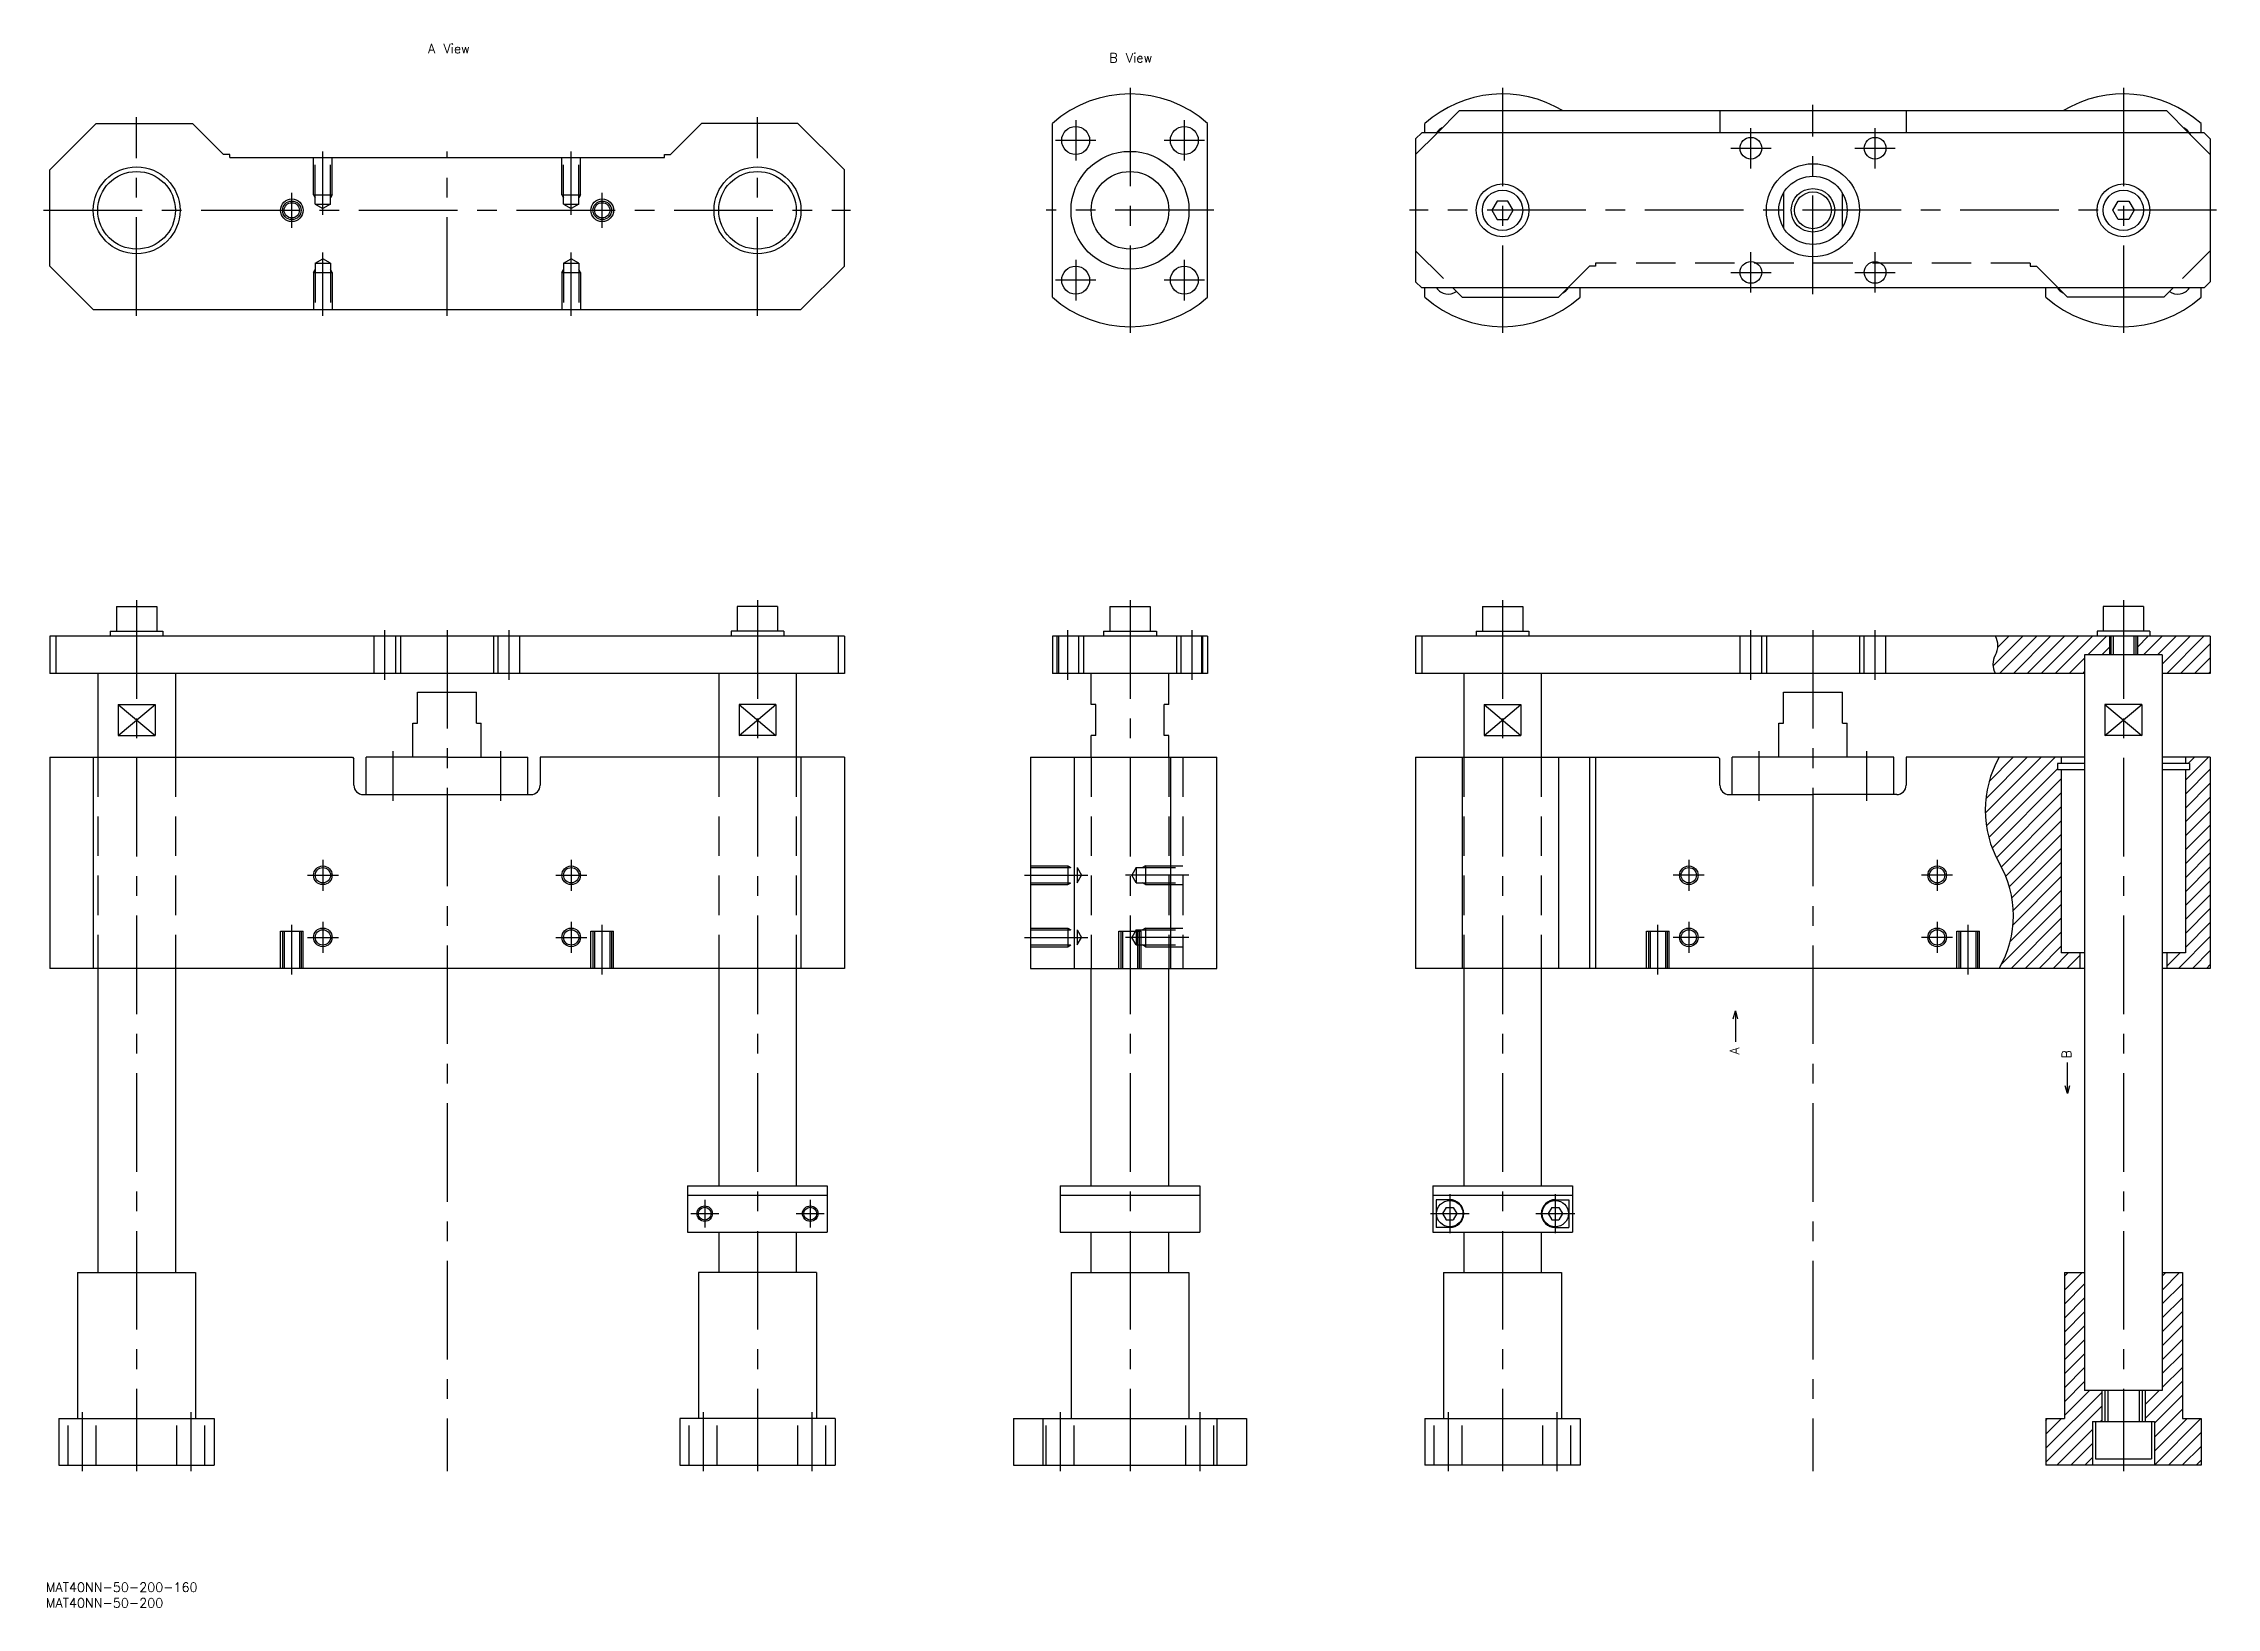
# Model space of a CAD drawing. Extents: x -350 to 350, y -450 to 54.
import ezdxf

# ---------------------------------------------------------------- set-up
doc = ezdxf.new("R2010")
doc.units = 0
doc.linetypes.add('CENTER', pattern=[50.8, 31.75, -6.35, 6.35, -6.35])
doc.linetypes.add('DASHED', pattern=[19.05, 12.7, -6.35])
doc.layers.get('0').update_dxf_attribs({"linetype": 'CONTINUOUS'})
doc.layers.add('CENTER', color=1, linetype='CENTER')
doc.styles.get("Standard").update_dxf_attribs({"font": 'txt.shx', "height": 3, "bigfont": 'bigfont.shx'})

# ---------------------------------------------------------------- blocks, each defined once
blk = doc.blocks.new('*U3')
at = {"color": 7, "linetype": 'CONTINUOUS'}
blk.add_text('MAT40NN-50-200', height=3, dxfattribs=at).set_placement((-349.23, -450.12))
blk = doc.blocks.new('*U4')
at = {"color": 7, "linetype": 'CONTINUOUS'}
blk.add_text('MAT40NN-50-200-160', height=3, dxfattribs=at).set_placement((-349.23, -445.09))
blk = doc.blocks.new('*U5')
at = {"color": 137, "linetype": 'CONTINUOUS'}
blk.add_text('A View', height=3, dxfattribs=at).set_placement((-226.13, 50.61))
blk = doc.blocks.new('*U6')
at = {"color": 137, "linetype": 'CONTINUOUS'}
blk.add_text('B View', height=3, dxfattribs=at).set_placement((-6.69, 47.61))
blk = doc.blocks.new('_OPEN30')
at = {"color": 0, "linetype": 'BYBLOCK'}
for p, q in [((-1, 0.27), (0, 0)), ((0, 0), (-1, -0.27)), ((0, 0), (-1, 0))]:
    blk.add_line(p, q, dxfattribs=at)
blk = doc.blocks.new('*U7')
at = {"color": 137, "linetype": 'CONTINUOUS'}
blk.add_lwpolyline([(195, -260.41), (195, -267.91)], dxfattribs=at)
at = {"color": 137, "linetype": 'CONTINUOUS', "xscale": 2.5, "yscale": 2.5, "zscale": 2.5, "rotation": 90}
blk.add_blockref('_OPEN30', (195, -257.91), dxfattribs=at)
blk = doc.blocks.new('*U8')
at = {"color": 137, "linetype": 'CONTINUOUS'}
blk.add_lwpolyline([(301.96, -282.04), (301.96, -274.54)], dxfattribs=at)
at = {"color": 137, "linetype": 'CONTINUOUS', "xscale": 2.5, "yscale": 2.5, "zscale": 2.5, "rotation": 270}
blk.add_blockref('_OPEN30', (301.96, -284.54), dxfattribs=at)
blk = doc.blocks.new('*U9')
at = {"color": 137, "linetype": 'CONTINUOUS'}
blk.add_text('A', height=3, rotation=90, dxfattribs=at).set_placement((196.23, -271.98))
blk = doc.blocks.new('*U10')
at = {"color": 137, "linetype": 'CONTINUOUS'}
blk.add_text('B', height=3, rotation=90, dxfattribs=at).set_placement((303.19, -273.26))

msp = doc.modelspace()

# ---------------------------------------------------------------- linework, layer by layer
at = {"color": 7, "linetype": 'CONTINUOUS'}
for p, q in [((-333, 28), (-302, 28)), ((-292, 18), (-302, 28)), ((-148, 18), (-138, 28)), ((-107, 28), (-138, 28)), ((106, 32), (99, 25)), ((334, 32), (106, 32)), ((190, 32), (190, 25)), ((250, 32), (250, 25)), ((334, 32), (341, 25)), ((-348, 13), (-333, 28)), ((-92, 13), (-107, 28)), ((-25, -27.95), (-25, 27.95)), ((25, -27.95), (25, 27.95)), ((92, 23), (94, 25)), ((92, 23), (92, -23)), ((346, 25), (94, 25)), ((95, 25), (95, 27.95)), ((345, 25), (345, 27.95)), ((348, 23), (346, 25)), ((348, 23), (348, -23)), ((-290, 18), (-292, 18)), ((-290, 17), (-290, 18)), ((-290, 17), (-150, 17)), ((-150, 17), (-150, 18)), ((-150, 18), (-148, 18)), ((-348, -18), (-348, 13)), ((-92, -18), (-92, 13)), ((118.28, 2.97), (116.57, 0)), ((116.57, 0), (118.28, -2.97)), ((121.71, 2.97), (118.28, 2.97)), ((123.43, 0), (121.71, 2.97)), ((121.71, -2.97), (123.43, 0)), ((210.5, 5.55), (210.5, -5.55)), ((229.5, -5.55), (229.5, 5.55)), ((316.57, 0), (318.29, 2.97)), ((318.29, -2.97), (316.57, 0)), ((318.29, 2.97), (321.71, 2.97)), ((321.71, 2.97), (323.43, 0)), ((323.43, 0), (321.71, -2.97)), ((118.28, -2.97), (121.71, -2.97)), ((321.71, -2.97), (318.29, -2.97)), ((-334, -32), (-348, -18)), ((-106, -32), (-92, -18)), ((92, -23), (94, -25)), ((346, -25), (94, -25)), ((95, -27.95), (95, -25)), ((104, -25), (107, -28)), ((141, -25), (138, -28)), ((145, -27.95), (145, -25)), ((295, -27.95), (295, -25)), ((299, -25), (302, -28)), ((336, -25), (333, -28)), ((345, -27.95), (345, -25)), ((348, -23), (346, -25)), ((-334, -32), (-106, -32)), ((107, -28), (138, -28)), ((333, -28), (302, -28)), ((-326.5, -127.62), (-326.5, -135.62)), ((-326.5, -127.62), (-313.5, -127.62)), ((-313.5, -127.62), (-313.5, -135.62)), ((-126.5, -127.62), (-126.5, -135.62)), ((-113.5, -127.62), (-126.5, -127.62)), ((-113.5, -127.62), (-113.5, -135.62)), ((-6.5, -127.62), (6.5, -127.62)), ((-6.5, -127.62), (-6.5, -135.62)), ((6.5, -127.62), (6.5, -135.62)), ((113.5, -127.62), (113.5, -135.62)), ((113.5, -127.62), (126.5, -127.62)), ((126.5, -127.62), (126.5, -135.62)), ((313.5, -127.62), (313.5, -135.62)), ((326.5, -127.62), (313.5, -127.62)), ((326.5, -127.62), (326.5, -135.62)), ((-348, -137.22), (-348, -149.22)), ((-92, -137.22), (-348, -137.22)), ((-346, -137.22), (-346, -149.22)), ((-328.5, -135.62), (-311.5, -135.62)), ((-328.5, -135.62), (-328.5, -137.22)), ((-311.5, -135.62), (-311.5, -137.22)), ((-111.5, -135.62), (-128.5, -135.62)), ((-128.5, -135.62), (-128.5, -137.22)), ((-111.5, -135.62), (-111.5, -137.22)), ((-94, -137.22), (-94, -149.22)), ((-92, -137.22), (-92, -149.22)), ((25, -137.22), (-25, -137.22)), ((-25, -137.22), (-25, -149.22)), ((-23, -137.22), (-23, -149.22)), ((-8.5, -135.62), (8.5, -135.62)), ((-8.5, -135.62), (-8.5, -137.22)), ((8.5, -135.62), (8.5, -137.22)), ((23, -137.22), (23, -149.22)), ((25, -137.22), (25, -149.22)), ((348, -137.22), (92, -137.22)), ((92, -137.22), (92, -149.22)), ((94, -137.22), (94, -149.22)), ((111.5, -135.62), (128.5, -135.62)), ((111.5, -135.62), (111.5, -137.22)), ((128.5, -135.62), (128.5, -137.22)), ((328.5, -135.62), (311.5, -135.62)), ((311.5, -135.62), (311.5, -137.22)), ((315.5, -137.22), (315.5, -143.22)), ((316, -137.22), (316, -143.22)), ((324, -137.22), (324, -143.22)), ((324.5, -137.22), (324.5, -143.22)), ((328.5, -135.62), (328.5, -137.22)), ((348, -137.22), (348, -149.22)), ((307.5, -143.22), (307.5, -380.22)), ((320, -143.22), (307.5, -143.22)), ((332.5, -143.22), (320, -143.22)), ((332.5, -143.22), (332.5, -380.22)), ((-92, -149.22), (-348, -149.22)), ((-332.5, -149.22), (-332.5, -176.22)), ((-307.5, -149.22), (-307.5, -176.22)), ((-132.5, -149.22), (-132.5, -176.22)), ((-107.5, -149.22), (-107.5, -176.22)), ((25, -149.22), (-25, -149.22)), ((-12.5, -159.22), (-12.5, -149.22)), ((12.5, -159.22), (12.5, -149.22)), ((307.4, -149.22), (92, -149.22)), ((107.5, -149.22), (107.5, -176.22)), ((132.5, -149.22), (132.5, -176.22)), ((348, -149.22), (332.6, -149.22)), ((-325.94, -159.22), (-314.06, -159.22)), ((-325.94, -159.22), (-325.94, -169.22)), ((-314.06, -159.22), (-314.06, -169.22)), ((-229.5, -165.22), (-229.5, -155.22)), ((-229.5, -155.22), (-210.5, -155.22)), ((-210.5, -165.22), (-210.5, -155.22)), ((-114.06, -159.22), (-125.94, -159.22)), ((-125.94, -159.22), (-125.94, -169.22)), ((-114.06, -159.22), (-114.06, -169.22)), ((-11, -159.22), (-12.5, -159.22)), ((-11, -169.22), (-11, -159.22)), ((12.5, -159.22), (11, -159.22)), ((11, -169.22), (11, -159.22)), ((114.06, -159.22), (125.94, -159.22)), ((114.06, -159.22), (114.06, -169.22)), ((125.94, -159.22), (125.94, -169.22)), ((210.5, -155.22), (229.5, -155.22)), ((210.5, -165.22), (210.5, -155.22)), ((229.5, -165.22), (229.5, -155.22)), ((325.94, -159.22), (314.06, -159.22)), ((314.06, -159.22), (314.06, -169.22)), ((325.94, -159.22), (325.94, -169.22)), ((-231, -176.22), (-231, -165.22)), ((-231, -165.22), (-229.5, -165.22)), ((-210.5, -165.22), (-209, -165.22)), ((-209, -176.22), (-209, -165.22)), ((209, -176.22), (209, -165.22)), ((209, -165.22), (210.5, -165.22)), ((229.5, -165.22), (231, -165.22)), ((231, -176.22), (231, -165.22)), ((-325.94, -169.22), (-314.06, -169.22)), ((-114.06, -169.22), (-125.94, -169.22)), ((-12.5, -176.22), (-12.5, -169.22)), ((-11, -169.22), (-12.5, -169.22)), ((12.5, -169.22), (11, -169.22)), ((12.5, -176.22), (12.5, -169.22)), ((114.06, -169.22), (125.94, -169.22)), ((325.94, -169.22), (314.06, -169.22)), ((-348, -176.22), (-348, -244.22)), ((-348, -176.22), (-250.5, -176.22)), ((-334, -176.22), (-334, -244.22)), ((-250.5, -176.22), (-250, -176.72)), ((-250, -185.22), (-250, -176.72)), ((-246, -188.22), (-246, -176.22)), ((-220, -176.22), (-246, -176.22)), ((-220, -176.22), (-194, -176.22)), ((-194, -188.22), (-194, -176.22)), ((-190, -176.22), (-190, -185.22)), ((-92, -176.22), (-190, -176.22)), ((-106, -176.22), (-106, -244.22)), ((-92, -176.22), (-92, -244.22)), ((-32, -176.22), (28, -176.22)), ((-32, -176.22), (-32, -244.22)), ((-18, -176.22), (-18, -244.22)), ((13, -176.22), (13, -244.22)), ((28, -244.22), (28, -176.22)), ((92, -176.22), (92, -244.22)), ((92, -176.22), (189.5, -176.22)), ((107, -176.22), (107, -244.22)), ((138, -176.22), (138, -244.22)), ((148, -176.22), (148, -244.22)), ((150, -176.22), (150, -244.22)), ((189.5, -176.22), (190, -176.72)), ((190, -185.22), (190, -176.72)), ((194, -188.22), (194, -176.22)), ((246, -176.22), (194, -176.22)), ((246, -188.22), (246, -176.22)), ((250, -176.22), (250, -185.22)), ((307.5, -176.22), (250, -176.22)), ((298.75, -178.22), (298.75, -180.22)), ((307.5, -178.22), (298.75, -178.22)), ((307.5, -180.22), (298.75, -180.22)), ((300, -176.22), (300, -178.22)), ((300, -180.22), (300, -239.22)), ((348, -176.22), (332.5, -176.22)), ((341.25, -178.22), (332.5, -178.22)), ((341.25, -180.22), (332.5, -180.22)), ((340, -176.22), (340, -178.22)), ((340, -180.22), (340, -239.22)), ((341.25, -178.22), (341.25, -180.22)), ((348, -176.22), (348, -244.22)), ((-247, -188.22), (-193, -188.22)), ((193, -188.22), (220, -188.22)), ((247, -188.22), (220, -188.22)), ((-92, -244.22), (-348, -244.22)), ((-332.5, -244.22), (-332.5, -342.22)), ((-307.5, -244.22), (-307.5, -342.22)), ((-132.5, -244.22), (-132.5, -314.22)), ((-107.5, -244.22), (-107.5, -314.22)), ((-32, -244.22), (28, -244.22)), ((-12.5, -314.22), (-12.5, -244.22)), ((12.5, -314.22), (12.5, -244.22)), ((307.5, -244.22), (92, -244.22)), ((107.5, -244.22), (107.5, -314.22)), ((132.5, -244.22), (132.5, -314.22)), ((307.5, -239.22), (300, -239.22)), ((306, -239.22), (306, -244.22)), ((340, -239.22), (332.5, -239.22)), ((348, -244.22), (332.5, -244.22)), ((334, -239.22), (334, -244.22)), ((-142.5, -314.22), (-97.5, -314.22)), ((-142.5, -314.22), (-142.5, -329.22)), ((-97.5, -314.22), (-97.5, -329.22)), ((-22.5, -314.22), (22.5, -314.22)), ((-22.5, -314.22), (-22.5, -329.22)), ((22.5, -314.22), (22.5, -329.22)), ((97.5, -314.22), (142.5, -314.22)), ((97.5, -314.22), (97.5, -329.22)), ((142.5, -314.22), (142.5, -329.22)), ((-142.5, -317.22), (-97.5, -317.22)), ((-22.5, -317.22), (22.5, -317.22)), ((97.5, -317.22), (142.5, -317.22)), ((103, -318.72), (98.62, -318.72)), ((98.62, -318.72), (98.62, -327.72)), ((101.85, -321.22), (100.69, -323.22)), ((101.85, -321.22), (104.15, -321.22)), ((104.15, -321.22), (105.31, -323.22)), ((135.85, -321.22), (134.69, -323.22)), ((135.85, -321.22), (138.15, -321.22)), ((137, -318.72), (141.38, -318.72)), ((138.15, -321.22), (139.31, -323.22)), ((141.38, -318.72), (141.38, -327.72)), ((103, -327.72), (98.62, -327.72)), ((100.69, -323.22), (101.85, -325.22)), ((101.85, -325.22), (104.15, -325.22)), ((105.31, -323.22), (104.15, -325.22)), ((134.69, -323.22), (135.85, -325.22)), ((135.85, -325.22), (138.15, -325.22)), ((137, -327.72), (141.38, -327.72)), ((139.31, -323.22), (138.15, -325.22)), ((-142.5, -329.22), (-97.5, -329.22)), ((-132.5, -329.22), (-132.5, -342.22)), ((-107.5, -329.22), (-107.5, -342.22)), ((-22.5, -329.22), (22.5, -329.22)), ((-12.5, -342.22), (-12.5, -329.22)), ((12.5, -342.22), (12.5, -329.22)), ((97.5, -329.22), (142.5, -329.22)), ((107.5, -329.22), (107.5, -342.22)), ((132.5, -329.22), (132.5, -342.22)), ((-339, -342.22), (-301, -342.22)), ((-339, -342.22), (-339, -389.22)), ((-301, -342.22), (-301, -389.22)), ((-101, -342.22), (-139, -342.22)), ((-139, -342.22), (-139, -389.22)), ((-101, -342.22), (-101, -389.22)), ((-19, -342.22), (19, -342.22)), ((-19, -342.22), (-19, -389.22)), ((19, -342.22), (19, -389.22)), ((101, -342.22), (139, -342.22)), ((101, -342.22), (101, -389.22)), ((139, -342.22), (139, -389.22)), ((301, -342.22), (307.5, -342.22)), ((301, -342.22), (301, -389.22)), ((332.5, -342.22), (339, -342.22)), ((339, -342.22), (339, -389.22)), ((332.5, -380.22), (307.5, -380.22)), ((313, -380.22), (313, -390.22)), ((314, -380.22), (314, -390.22)), ((326, -380.22), (326, -390.22)), ((327, -380.22), (327, -390.22)), ((-345, -389.22), (-345, -404.22)), ((-345, -389.22), (-295, -389.22)), ((-295, -389.22), (-295, -404.22)), ((-145, -389.22), (-145, -404.22)), ((-95, -389.22), (-145, -389.22)), ((-95, -389.22), (-95, -404.22)), ((-37.5, -389.22), (37.5, -389.22)), ((-37.5, -389.22), (-37.5, -404.22)), ((-27.95, -404.22), (-27.95, -389.22)), ((27.95, -389.22), (27.95, -404.22)), ((37.5, -389.22), (37.5, -404.22)), ((95, -389.22), (95, -404.22)), ((95, -389.22), (145, -389.22)), ((145, -389.22), (145, -404.22)), ((295, -389.22), (295, -404.22)), ((295, -389.22), (301, -389.22)), ((310, -390.22), (310, -404.22)), ((310, -390.22), (320, -390.22)), ((311, -390.22), (311, -402.22)), ((320, -390.22), (330, -390.22)), ((329, -390.22), (329, -402.22)), ((330, -390.22), (330, -404.22)), ((339, -389.22), (345, -389.22)), ((345, -389.22), (345, -404.22)), ((-345, -404.22), (-295, -404.22)), ((-145, -404.22), (-95, -404.22)), ((-37.5, -404.22), (37.5, -404.22)), ((145, -404.22), (95, -404.22)), ((345, -404.22), (295, -404.22)), ((311, -402.22), (329, -402.22))]:
    msp.add_line(p, q, dxfattribs=at)
at = {"color": 3, "linetype": 'DASHED'}
for p, q in [((99, 25), (92, 18)), ((341, 25), (348, 18)), ((-263, 5), (-263, 17)), ((-262.46, 2), (-262.46, 17)), ((-257.54, 2), (-257.54, 17)), ((-257, 5), (-257, 17)), ((-183, 5), (-183, 17)), ((-182.46, 2), (-182.46, 17)), ((-177.54, 2), (-177.54, 17)), ((-177, 5), (-177, 17)), ((92, 18), (92, -13)), ((348, 18), (348, -13)), ((-263, 5), (-262.46, 4.06)), ((-263, 5), (-257, 5)), ((-262.46, 2), (-260, 0.58)), ((-262.46, 2), (-257.54, 2)), ((-257.54, 2), (-260, 0.58)), ((-257, 5), (-257.54, 4.06)), ((-183, 5), (-177, 5)), ((-183, 5), (-182.46, 4.06)), ((-182.46, 2), (-177.54, 2)), ((-182.46, 2), (-180, 0.58)), ((-177.54, 2), (-180, 0.58)), ((-177, 5), (-177.54, 4.06)), ((92, -13), (104, -25)), ((348, -13), (336, -25)), ((-263, -20), (-262.46, -19.06)), ((-263, -20), (-263, -32)), ((-263, -20), (-257, -20)), ((-262.46, -17), (-260, -15.58)), ((-262.46, -17), (-262.46, -32)), ((-262.46, -17), (-257.54, -17)), ((-257.54, -17), (-260, -15.58)), ((-257.54, -17), (-257.54, -32)), ((-257, -20), (-257.54, -19.06)), ((-257, -20), (-257, -32)), ((-183, -20), (-182.46, -19.06)), ((-183, -20), (-177, -20)), ((-183, -20), (-183, -32)), ((-182.46, -17), (-180, -15.58)), ((-182.46, -17), (-182.46, -32)), ((-182.46, -17), (-177.54, -17)), ((-177.54, -17), (-180, -15.58)), ((-177.54, -17), (-177.54, -32)), ((-177, -20), (-177.54, -19.06)), ((-177, -20), (-177, -32)), ((148, -18), (141, -25)), ((150, -18), (148, -18)), ((290, -17), (150, -17)), ((150, -17), (150, -18)), ((290, -17), (290, -18)), ((290, -18), (292, -18)), ((292, -18), (299, -25)), ((-243.5, -149.22), (-243.5, -137.22)), ((-236.5, -149.22), (-236.5, -137.22)), ((-235, -137.22), (-235, -149.22)), ((-205, -137.22), (-205, -149.22)), ((-203.5, -149.22), (-203.5, -137.22)), ((-196.5, -149.22), (-196.5, -137.22)), ((-23.5, -149.22), (-23.5, -137.22)), ((-16.5, -149.22), (-16.5, -137.22)), ((-15, -137.22), (-15, -149.22)), ((15, -137.22), (15, -149.22)), ((16.5, -149.22), (16.5, -137.22)), ((23.5, -149.22), (23.5, -137.22)), ((196.5, -149.22), (196.5, -137.22)), ((203.5, -149.22), (203.5, -137.22)), ((205, -137.22), (205, -149.22)), ((235, -137.22), (235, -149.22)), ((236.5, -149.22), (236.5, -137.22)), ((243.5, -149.22), (243.5, -137.22)), ((-332.5, -176.22), (-332.5, -244.22)), ((-307.5, -176.22), (-307.5, -244.22)), ((-132.5, -176.22), (-132.5, -244.22)), ((-107.5, -176.22), (-107.5, -244.22)), ((-12.5, -176.22), (-12.5, -244.22)), ((12.5, -176.22), (12.5, -244.22)), ((17, -176.22), (17, -244.22)), ((107.5, -176.22), (107.5, -244.22)), ((132.5, -176.22), (132.5, -244.22)), ((-32, -211.22), (-20, -211.22)), ((-32, -211.76), (-17, -211.76)), ((-32, -216.67), (-17, -216.67)), ((-20, -211.22), (-20, -217.22)), ((-20, -211.22), (-19.06, -211.76)), ((-20, -217.22), (-19.06, -216.67)), ((-17, -211.76), (-17, -216.67)), ((-17, -211.76), (-15.58, -214.22)), ((-17, -216.67), (-15.58, -214.22)), ((2, -211.76), (0.58, -214.22)), ((2, -216.67), (0.58, -214.22)), ((2, -211.76), (2, -216.67)), ((2, -211.76), (17, -211.76)), ((2, -216.67), (17, -216.67)), ((5, -211.22), (4.06, -211.76)), ((5, -217.22), (4.06, -216.67)), ((5, -211.22), (5, -217.22)), ((5, -211.22), (17, -211.22)), ((-32, -217.22), (-20, -217.22)), ((5, -217.22), (17, -217.22)), ((-273.65, -244.22), (-273.65, -232.22)), ((-273.65, -232.22), (-266.35, -232.22)), ((-273, -232.22), (-273, -244.22)), ((-272.46, -232.22), (-272.46, -244.22)), ((-267.54, -232.22), (-267.54, -244.22)), ((-267, -232.22), (-267, -244.22)), ((-266.35, -244.22), (-266.35, -232.22)), ((-173.65, -244.22), (-173.65, -232.22)), ((-173.65, -232.22), (-166.35, -232.22)), ((-173, -232.22), (-173, -244.22)), ((-172.46, -232.22), (-172.46, -244.22)), ((-167.54, -232.22), (-167.54, -244.22)), ((-167, -232.22), (-167, -244.22)), ((-166.35, -244.22), (-166.35, -232.22)), ((-32, -231.22), (-20, -231.22)), ((-32, -231.76), (-17, -231.76)), ((-32, -236.67), (-17, -236.67)), ((-32, -237.22), (-20, -237.22)), ((-20, -231.22), (-20, -237.22)), ((-20, -231.22), (-19.06, -231.76)), ((-20, -237.22), (-19.06, -236.67)), ((-17, -231.76), (-17, -236.67)), ((-17, -231.76), (-15.58, -234.22)), ((-17, -236.67), (-15.58, -234.22)), ((-3.65, -244.22), (-3.65, -232.22)), ((-3.65, -232.22), (3.65, -232.22)), ((-3, -232.22), (-3, -244.22)), ((-2.46, -232.22), (-2.46, -244.22)), ((2, -231.76), (0.58, -234.22)), ((2, -236.67), (0.58, -234.22)), ((2, -231.76), (2, -236.67)), ((2, -231.76), (17, -231.76)), ((2, -236.67), (17, -236.67)), ((2.46, -232.22), (2.46, -244.22)), ((3, -232.22), (3, -244.22)), ((3.65, -244.22), (3.65, -232.22)), ((5, -231.22), (4.06, -231.76)), ((5, -237.22), (4.06, -236.67)), ((5, -231.22), (5, -237.22)), ((5, -231.22), (17, -231.22)), ((5, -237.22), (17, -237.22)), ((166.35, -244.22), (166.35, -232.22)), ((166.35, -232.22), (173.65, -232.22)), ((167, -232.22), (167, -244.22)), ((167.54, -232.22), (167.54, -244.22)), ((172.46, -232.22), (172.46, -244.22)), ((173, -232.22), (173, -244.22)), ((173.65, -244.22), (173.65, -232.22)), ((266.35, -244.22), (266.35, -232.22)), ((266.35, -232.22), (273.65, -232.22)), ((267, -232.22), (267, -244.22)), ((267.54, -232.22), (267.54, -244.22)), ((272.46, -232.22), (272.46, -244.22)), ((273, -232.22), (273, -244.22)), ((273.65, -244.22), (273.65, -232.22)), ((-342, -404.22), (-342, -389.22)), ((-333, -404.22), (-333, -389.22)), ((-307, -404.22), (-307, -389.22)), ((-298, -404.22), (-298, -389.22)), ((-142, -404.22), (-142, -389.22)), ((-133, -404.22), (-133, -389.22)), ((-107, -404.22), (-107, -389.22)), ((-98, -404.22), (-98, -389.22)), ((-27, -404.22), (-27, -389.22)), ((-18, -404.22), (-18, -389.22)), ((18, -404.22), (18, -389.22)), ((27, -404.22), (27, -389.22)), ((98, -404.22), (98, -389.22)), ((107, -404.22), (107, -389.22)), ((133, -404.22), (133, -389.22)), ((142, -404.22), (142, -389.22))]:
    msp.add_line(p, q, dxfattribs=at)
at = {"color": 3, "linetype": 'CONTINUOUS'}
for p, q in [((277.98, -146.82), (287.58, -137.22)), ((279.53, -140.78), (283.09, -137.22)), ((280.07, -149.22), (292.07, -137.22)), ((284.56, -149.22), (296.56, -137.22)), ((289.05, -149.22), (301.05, -137.22)), ((293.54, -149.22), (305.54, -137.22)), ((298.03, -149.22), (310.03, -137.22)), ((308.52, -143.22), (314.52, -137.22)), ((316.68, -137.22), (316.68, -143.22)), ((323.32, -137.22), (323.32, -143.22)), ((324.5, -140.71), (327.99, -137.22)), ((326.48, -143.22), (332.48, -137.22)), ((330.97, -143.22), (336.97, -137.22)), ((332.5, -146.18), (341.46, -137.22)), ((333.95, -149.22), (345.95, -137.22)), ((338.44, -149.22), (348, -139.66)), ((302.52, -149.22), (307.5, -144.24)), ((313.01, -143.22), (315.5, -140.73)), ((342.93, -149.22), (348, -144.15)), ((307.01, -149.22), (307.5, -148.73)), ((347.42, -149.22), (348, -148.64)), ((-325.94, -169.22), (-314.06, -159.22)), ((-325.94, -159.22), (-314.06, -169.22)), ((-125.94, -169.22), (-114.06, -159.22)), ((-125.94, -159.22), (-114.06, -169.22)), ((114.06, -159.22), (125.94, -169.22)), ((114.06, -169.22), (125.94, -159.22)), ((314.06, -159.22), (325.94, -169.22)), ((314.06, -169.22), (325.94, -159.22)), ((275.47, -194.23), (293.48, -176.22)), ((275.66, -189.55), (288.99, -176.22)), ((275.85, -198.34), (297.97, -176.22)), ((276.63, -202.05), (298.75, -179.93)), ((276.74, -183.98), (284.5, -176.22)), ((279.99, -176.23), (280.01, -176.22)), ((340, -183.58), (347.36, -176.22)), ((340, -188.07), (348, -180.07)), ((340.87, -178.22), (342.87, -176.22)), ((277.73, -205.44), (300, -183.17)), ((279.11, -208.55), (300, -187.66)), ((340, -192.56), (348, -184.56)), ((280.69, -211.46), (300, -192.15)), ((340, -197.05), (348, -189.05)), ((340, -201.54), (348, -193.54)), ((282.11, -214.53), (300, -196.64)), ((283.26, -217.87), (300, -201.13)), ((340, -206.03), (348, -198.03)), ((340, -210.52), (348, -202.52)), ((284.09, -221.53), (300, -205.62)), ((340, -215.01), (348, -207.01)), ((284.44, -230.16), (300, -214.6)), ((284.53, -225.58), (300, -210.11)), ((340, -219.5), (348, -211.5)), ((340, -223.99), (348, -215.99)), ((280.79, -242.79), (300, -223.58)), ((283.53, -235.56), (300, -219.09)), ((340, -228.48), (348, -220.48)), ((283.85, -244.22), (300, -228.07)), ((340, -232.97), (348, -224.97)), ((340, -237.46), (348, -229.46)), ((288.34, -244.22), (300, -232.56)), ((292.84, -244.22), (300, -237.05)), ((337.74, -244.22), (348, -233.95)), ((297.33, -244.22), (302.33, -239.22)), ((301.82, -244.22), (306, -240.03)), ((334, -243.46), (338.25, -239.22)), ((342.23, -244.22), (348, -238.44)), ((346.72, -244.22), (348, -242.93)), ((301, -343.4), (302.19, -342.22)), ((301, -347.89), (306.68, -342.22)), ((332.5, -343.33), (333.62, -342.22)), ((332.5, -347.82), (338.11, -342.22)), ((301, -352.38), (307.5, -345.88)), ((332.5, -352.31), (339, -345.81)), ((301, -356.87), (307.5, -350.37)), ((301, -361.36), (307.5, -354.86)), ((332.5, -356.8), (339, -350.3)), ((332.5, -361.29), (339, -354.79)), ((301, -365.85), (307.5, -359.35)), ((301, -370.34), (307.5, -363.84)), ((332.5, -365.78), (339, -359.28)), ((332.5, -370.27), (339, -363.77)), ((301, -374.83), (307.5, -368.33)), ((332.5, -374.76), (339, -368.26)), ((301, -379.32), (307.5, -372.82)), ((301, -383.81), (307.5, -377.31)), ((327, -389.24), (339, -377.24)), ((332.5, -379.25), (339, -372.75)), ((295, -398.79), (313, -380.79)), ((301, -388.3), (309.09, -380.22)), ((314.95, -380.22), (314.95, -390.22)), ((325.05, -380.22), (325.05, -390.22)), ((327, -380.26), (327.05, -380.22)), ((327, -384.75), (331.54, -380.22)), ((330, -390.73), (339, -381.73)), ((295, -403.28), (313, -385.28)), ((295, -389.81), (295.6, -389.22)), ((295, -394.3), (300.09, -389.22)), ((312.56, -390.22), (313, -389.77)), ((330, -395.22), (339, -386.22)), ((330, -399.72), (340.5, -389.22)), ((330, -404.21), (344.99, -389.22)), ((298.56, -404.22), (310, -392.77)), ((303.05, -404.22), (310, -397.26)), ((334.48, -404.22), (345, -393.7)), ((338.97, -404.22), (345, -398.19)), ((307.54, -404.22), (310, -401.75)), ((343.46, -404.22), (345, -402.68))]:
    msp.add_line(p, q, dxfattribs=at)
at = {"color": 7, "linetype": 'CONTINUOUS'}
for centre, radius in [((-17.5, 22.5), 4.5), ((17.5, 22.5), 4.5), ((200, 20), 3.5), ((240, 20), 3.5), ((0, 0), 19), ((220, 0), 15), ((-320, 0), 14), ((-320, 0), 12.5), ((-120, 0), 14), ((-120, 0), 12.5), ((0, 0), 12.5), ((120, 0), 8.5), ((220, 0), 11), ((320, 0), 8.5), ((-270, 0), 3.65), ((-270, 0), 2.46), ((-170, 0), 3.65), ((-170, 0), 2.46), ((120, 0), 6.5), ((220, 0), 5.92), ((320, 0), 6.5), ((-17.5, -22.5), 4.5), ((17.5, -22.5), 4.5), ((200, -20), 3.5), ((240, -20), 3.5), ((-260, -214.22), 2.46), ((-180, -214.22), 2.46), ((180, -214.22), 2.46), ((260, -214.22), 2.46), ((-260, -234.22), 2.46), ((-180, -234.22), 2.46), ((180, -234.22), 2.46), ((260, -234.22), 2.46), ((-137, -323.22), 2.07), ((-103, -323.22), 2.07), ((103, -323.22), 4.25), ((137, -323.22), 4.25)]:
    msp.add_circle(centre, radius, dxfattribs=at)
at = {"color": 3, "linetype": 'CONTINUOUS'}
for centre, radius in [((-270, 0), 3), ((-170, 0), 3), ((220, 0), 7), ((-260, -214.22), 3), ((-180, -214.22), 3), ((180, -214.22), 3), ((260, -214.22), 3), ((-260, -234.22), 3), ((-180, -234.22), 3), ((180, -234.22), 3), ((260, -234.22), 3), ((-137, -323.22), 2.5), ((-103, -323.22), 2.5)]:
    msp.add_circle(centre, radius, dxfattribs=at)
at = {"color": 7, "linetype": 'CONTINUOUS'}
for centre, radius, start, end in [((0, 0), 37.5, 48.18969, 131.81031), ((120, 0), 37.5, 58.57609, 131.81031), ((320, 0), 37.5, 48.18969, 121.42391), ((102.5, 22.5), 4.5, 115.52878, 146.25101), ((337.5, 22.5), 4.5, 25.52878, 64.47122), ((0, 0), 37.5, 228.18969, 311.81031), ((120, 0), 37.5, 228.18969, 311.81031), ((102.5, -22.5), 4.5, 213.74899, 305.95937), ((137.5, -22.5), 4.5, 295.52878, 326.25101), ((320, 0), 37.5, 228.18969, 311.81031), ((302.5, -22.5), 4.5, 213.74899, 244.47122), ((337.5, -22.5), 4.5, 234.04063, 326.25101), ((-247, -185.22), 3, 180, 270), ((-193, -185.22), 3, 270, 0), ((193, -185.22), 3, 180, 270), ((247, -185.22), 3, 270, 0), ((103, -323.22), 4.5, 270, 90), ((137, -323.22), 4.5, 90, 270)]:
    msp.add_arc(centre, radius, start, end, dxfattribs=at)
at = {"color": 3, "linetype": 'CONTINUOUS'}
for centre, radius, start, end in [((273.55, -140.22), 6, 330, 30), ((283.95, -146.22), 6, 150.00001, 209.99997), ((309.46, -193.22), 34, 150, 210), ((250.57, -227.22), 34, 330.00003, 29.99999)]:
    msp.add_arc(centre, radius, start, end, dxfattribs=at)
at = {"layer": 'CENTER', "color": 1, "linetype": 'CENTER'}
for p, q in [((0, 39.5), (0, -39.5)), ((120, 39.5), (120, -39.5)), ((320, 39.5), (320, -39.5)), ((-320, -34), (-320, 30)), ((-120, -34), (-120, 30)), ((-17.5, 29), (-17.5, 16)), ((17.5, 29), (17.5, 16)), ((220, -27), (220, 34)), ((-11, 22.5), (-24, 22.5)), ((24, 22.5), (11, 22.5)), ((200, 13.5), (200, 26.5)), ((240, 13.5), (240, 26.5)), ((-260, -1.42), (-260, 19)), ((-220, -34), (-220, 19)), ((-180, -1.42), (-180, 19)), ((193.5, 20), (206.5, 20)), ((233.5, 20), (246.5, 20)), ((-350, 0), (-90, 0)), ((-270, -5.65), (-270, 5.65)), ((-170, -5.65), (-170, 5.65)), ((27, 0), (-27, 0)), ((350, 0), (90, 0)), ((-260, -34), (-260, -13.58)), ((-180, -34), (-180, -13.58)), ((200, -26.5), (200, -13.5)), ((240, -26.5), (240, -13.5)), ((-17.5, -16), (-17.5, -29)), ((17.5, -16), (17.5, -29)), ((193.5, -20), (206.5, -20)), ((233.5, -20), (246.5, -20)), ((-11, -22.5), (-24, -22.5)), ((24, -22.5), (11, -22.5)), ((-320, -125.62), (-320, -406.22)), ((-120, -125.62), (-120, -406.22)), ((0, -125.62), (0, -406.22)), ((120, -125.62), (120, -406.22)), ((320, -125.62), (320, -406.22)), ((-240, -151.22), (-240, -135.22)), ((-220, -135.22), (-220, -406.22)), ((-200, -151.22), (-200, -135.22)), ((-20, -151.22), (-20, -135.22)), ((20, -151.22), (20, -135.22)), ((200, -151.22), (200, -135.22)), ((220, -135.22), (220, -406.22)), ((240, -151.22), (240, -135.22)), ((-237.32, -190.22), (-237.32, -174.22)), ((-202.68, -190.22), (-202.68, -174.22)), ((202.68, -190.22), (202.68, -174.22)), ((237.32, -190.22), (237.32, -174.22)), ((-260, -209.22), (-260, -219.22)), ((-180, -209.22), (-180, -219.22)), ((180, -209.22), (180, -219.22)), ((260, -209.22), (260, -219.22)), ((-265, -214.22), (-255, -214.22)), ((-185, -214.22), (-175, -214.22)), ((-34, -214.22), (-13.58, -214.22)), ((19, -214.22), (-1.42, -214.22)), ((185, -214.22), (175, -214.22)), ((265, -214.22), (255, -214.22)), ((-270, -246.22), (-270, -230.22)), ((-260, -229.22), (-260, -239.22)), ((-180, -229.22), (-180, -239.22)), ((-170, -246.22), (-170, -230.22)), ((170, -246.22), (170, -230.22)), ((180, -229.22), (180, -239.22)), ((260, -229.22), (260, -239.22)), ((270, -246.22), (270, -230.22)), ((-265, -234.22), (-255, -234.22)), ((-185, -234.22), (-175, -234.22)), ((-34, -234.22), (-13.58, -234.22)), ((19, -234.22), (-1.42, -234.22)), ((185, -234.22), (175, -234.22)), ((265, -234.22), (255, -234.22)), ((-137, -318.72), (-137, -327.72)), ((-103, -318.72), (-103, -327.72)), ((103, -316.97), (103, -329.47)), ((137, -316.97), (137, -329.47)), ((-141.5, -323.22), (-132.5, -323.22)), ((-107.5, -323.22), (-98.5, -323.22)), ((96.75, -323.22), (109.25, -323.22)), ((130.75, -323.22), (143.25, -323.22)), ((-337.5, -387.22), (-337.5, -406.22)), ((-302.5, -387.22), (-302.5, -406.22)), ((-137.5, -387.22), (-137.5, -406.22)), ((-102.5, -387.22), (-102.5, -406.22)), ((-22.5, -387.22), (-22.5, -406.22)), ((22.5, -387.22), (22.5, -406.22)), ((102.5, -387.22), (102.5, -406.22)), ((137.5, -387.22), (137.5, -406.22))]:
    msp.add_line(p, q, dxfattribs=at)

# ---------------------------------------------------------------- block references
at = {"color": 7, "linetype": 'CONTINUOUS'}
for name in ['*U5', '*U6', '*U7', '*U9', '*U10', '*U8', '*U4', '*U3']:
    msp.add_blockref(name, (0, 0), dxfattribs=at)

doc.saveas('drawing.dxf')
